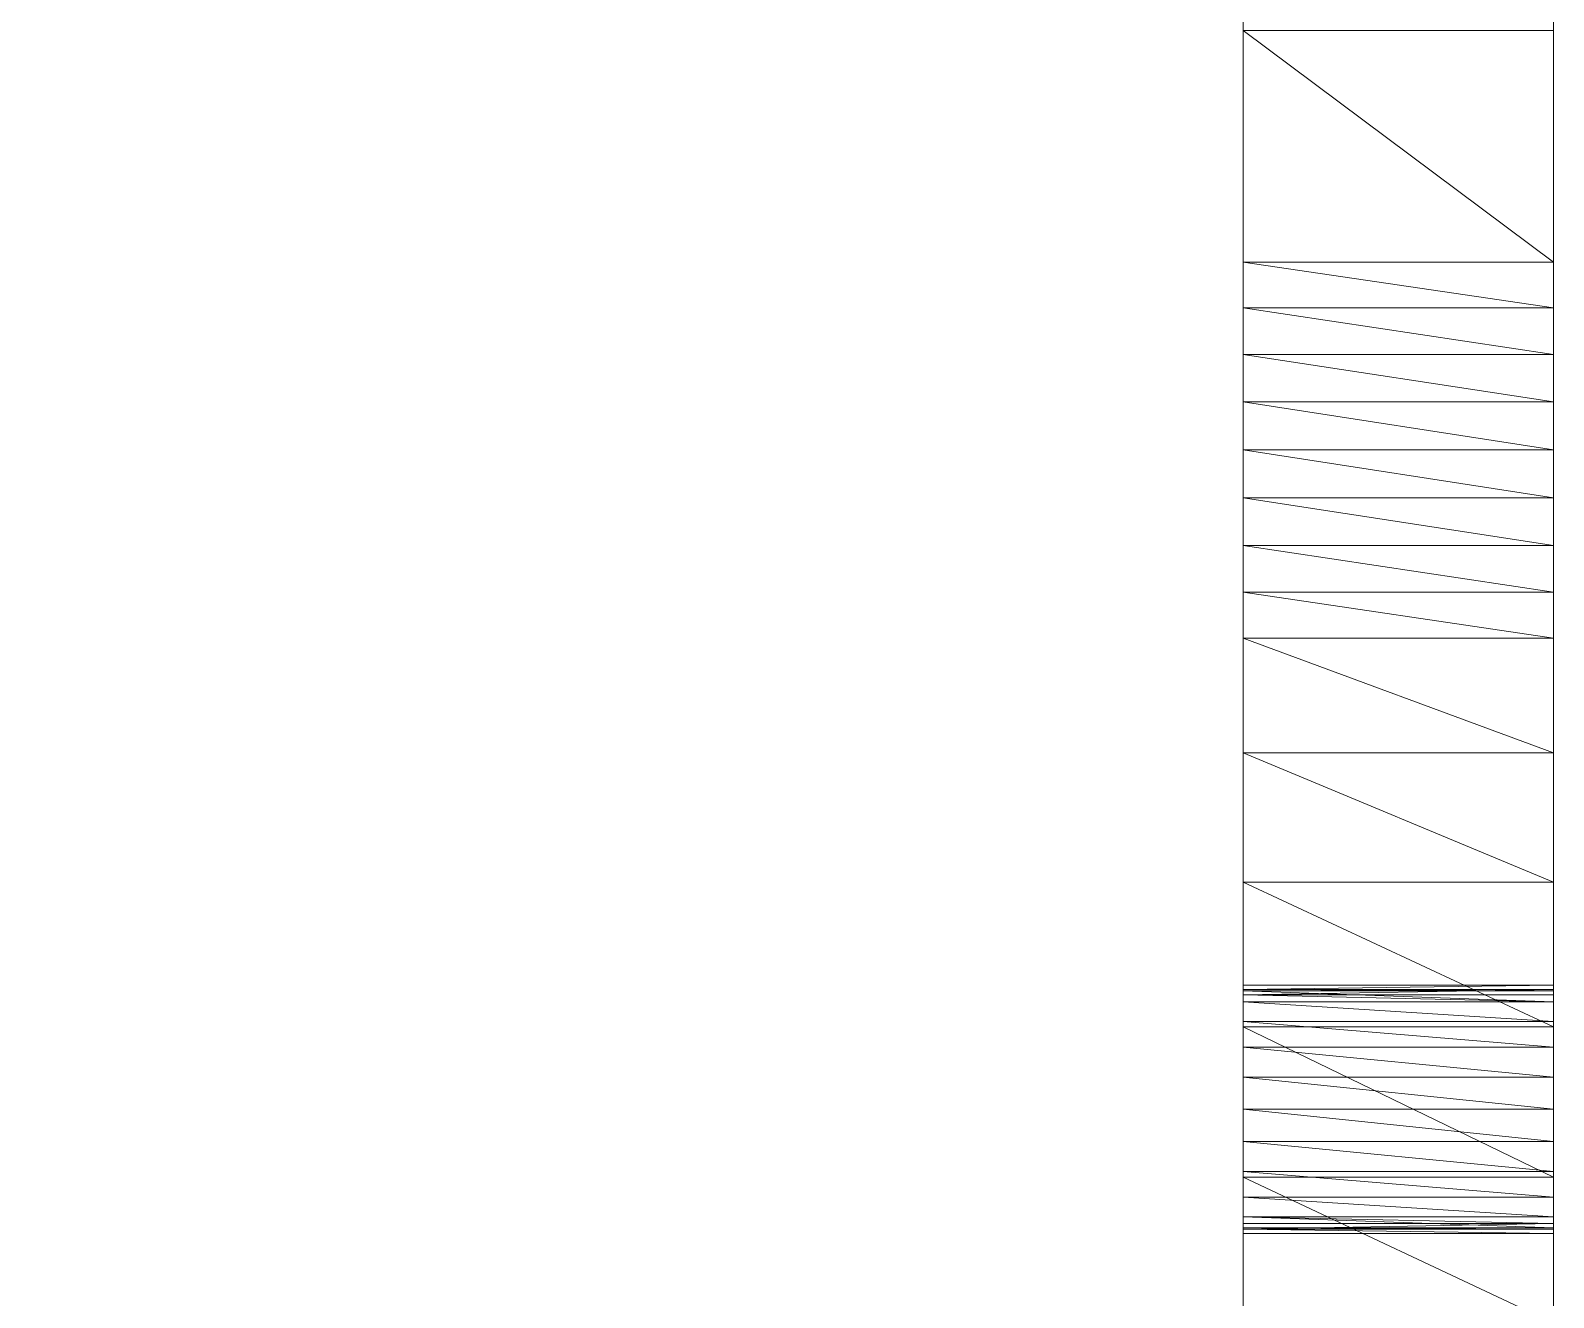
# Model space of a CAD drawing. Header units: millimetres. Extents: x -38752 to -34801, y 260924 to 263752.
# Drawn here: x -34825.54 to -34801, y 263145.71 to 263166.12 of the extents above; entities that cross this region are included whole.
import ezdxf

# ---------------------------------------------------------------- set-up
doc = ezdxf.new("R2010")
doc.units = ezdxf.units.MM
doc.layers.get('0').update_dxf_attribs({"lineweight": 9})
doc.layers.add('0.09', color=1, linetype='Continuous', lineweight=9)

msp = doc.modelspace()

# ---------------------------------------------------------------- linework, layer by layer
at = {"extrusion": (2.49184e-13, 1, -4.44089e-16)}
for p, q in [((-34800.999, 263081.554, 106.928), (-34800.999, 263331.534, 7.071)), ((-34805.999, 263312.153, 12.465), (-34805.999, 263088.193, 101.928)), ((-34800.999, 263166.124, 63.107), (-34800.999, 263166.855, 62.854)), ((-34800.999, 263166.124, 63.107), (-34805.999, 263166.124, 63.107)), ((-34805.999, 263162.388, 64.532), (-34805.999, 263166.124, 63.107)), ((-34800.999, 263162.388, 64.532), (-34800.999, 263166.124, 63.107)), ((-34800.999, 263162.388, 64.532), (-34805.999, 263162.388, 64.532)), ((-34800.999, 263161.657, 64.786), (-34805.999, 263161.657, 64.786)), ((-34800.999, 263160.905, 64.971), (-34805.999, 263160.905, 64.971)), ((-34800.999, 263160.14, 65.086), (-34805.999, 263160.14, 65.086)), ((-34800.999, 263159.368, 65.13), (-34805.999, 263159.368, 65.13)), ((-34800.999, 263158.594, 65.102), (-34805.999, 263158.594, 65.102)), ((-34800.999, 263157.827, 65.003), (-34805.999, 263157.827, 65.003)), ((-34800.999, 263157.072, 64.834), (-34805.999, 263157.072, 64.834)), ((-34800.999, 263156.335, 64.596), (-34805.999, 263156.335, 64.596)), ((-34805.999, 263156.335, 64.596), (-34805.999, 263154.488, 62.793)), ((-34800.999, 263154.488, 62.793), (-34800.999, 263156.335, 64.596)), ((-34800.999, 263154.488, 62.793), (-34805.999, 263154.488, 62.793)), ((-34800.999, 263152.404, 61.555), (-34805.999, 263152.404, 61.555)), ((-34800.999, 263150.742, 70.089), (-34805.999, 263150.742, 70.089)), ((-34800.999, 263150.674, 70.606), (-34805.999, 263150.674, 70.606)), ((-34800.999, 263150.674, 69.571), (-34805.999, 263150.674, 69.571)), ((-34800.999, 263150.652, 70.66), (-34805.999, 263150.652, 70.66)), ((-34800.999, 263150.584, 69.353), (-34805.999, 263150.584, 69.353)), ((-34800.999, 263150.474, 71.089), (-34805.999, 263150.474, 71.089)), ((-34800.999, 263150.474, 69.089), (-34805.999, 263150.474, 69.089)), ((-34800.999, 263150.156, 71.503), (-34805.999, 263150.156, 71.503)), ((-34800.999, 263150.156, 68.675), (-34805.999, 263150.156, 68.675)), ((-34800.999, 263150.071, 60.898), (-34805.999, 263150.071, 60.898)), ((-34800.999, 263149.742, 71.821), (-34805.999, 263149.742, 71.821)), ((-34800.999, 263149.742, 68.357), (-34805.999, 263149.742, 68.357)), ((-34800.999, 263149.26, 72.021), (-34805.999, 263149.26, 72.021)), ((-34800.999, 263149.26, 68.157), (-34805.999, 263149.26, 68.157)), ((-34800.999, 263148.742, 72.089), (-34805.999, 263148.742, 72.089)), ((-34800.999, 263148.742, 68.089), (-34805.999, 263148.742, 68.089)), ((-34800.999, 263148.225, 72.021), (-34805.999, 263148.225, 72.021)), ((-34800.999, 263148.225, 68.157), (-34805.999, 263148.225, 68.157)), ((-34800.999, 263147.742, 71.821), (-34805.999, 263147.742, 71.821)), ((-34800.999, 263147.742, 68.357), (-34805.999, 263147.742, 68.357)), ((-34800.999, 263147.647, 60.867), (-34805.999, 263147.647, 60.867)), ((-34800.999, 263147.328, 71.503), (-34805.999, 263147.328, 71.503)), ((-34800.999, 263147.328, 68.675), (-34805.999, 263147.328, 68.675)), ((-34800.999, 263147.01, 71.089), (-34805.999, 263147.01, 71.089)), ((-34800.999, 263147.01, 69.089), (-34805.999, 263147.01, 69.089)), ((-34800.999, 263146.901, 70.824), (-34805.999, 263146.901, 70.824)), ((-34800.999, 263146.832, 69.518), (-34805.999, 263146.832, 69.518)), ((-34800.999, 263146.81, 70.606), (-34805.999, 263146.81, 70.606)), ((-34800.999, 263146.81, 69.571), (-34805.999, 263146.81, 69.571)), ((-34800.999, 263146.742, 70.089), (-34805.999, 263146.742, 70.089))]:
    msp.add_line(p, q, dxfattribs=at)
for points in [[(-34805.999, 263162.388, 64.532), (-34805.999, 263161.657, 64.786), (-34805.999, 263160.905, 64.971), (-34805.999, 263160.14, 65.086), (-34805.999, 263159.368, 65.13), (-34805.999, 263158.594, 65.102), (-34805.999, 263157.827, 65.003), (-34805.999, 263157.072, 64.834), (-34805.999, 263156.335, 64.596)], [(-34800.999, 263162.388, 64.532), (-34800.999, 263161.657, 64.786), (-34800.999, 263160.905, 64.971), (-34800.999, 263160.14, 65.086), (-34800.999, 263159.368, 65.13), (-34800.999, 263158.594, 65.102), (-34800.999, 263157.827, 65.003), (-34800.999, 263157.072, 64.834), (-34800.999, 263156.335, 64.596)], [(-34805.999, 263154.488, 62.793), (-34805.999, 263152.404, 61.555), (-34805.999, 263150.071, 60.898), (-34805.999, 263147.647, 60.867), (-34805.999, 263145.297, 61.465)], [(-34800.999, 263154.488, 62.793), (-34800.999, 263152.404, 61.555), (-34800.999, 263150.071, 60.898), (-34800.999, 263147.647, 60.867), (-34800.999, 263145.297, 61.465)], [(-34805.999, 263149.742, 71.821), (-34805.999, 263150.156, 71.503), (-34805.999, 263150.474, 71.089), (-34805.999, 263150.652, 70.66), (-34805.999, 263150.674, 70.606), (-34805.999, 263150.742, 70.089), (-34805.999, 263150.674, 69.571), (-34805.999, 263150.584, 69.353), (-34805.999, 263150.474, 69.089), (-34805.999, 263150.156, 68.675), (-34805.999, 263149.742, 68.357), (-34805.999, 263149.26, 68.157), (-34805.999, 263148.742, 68.089), (-34805.999, 263148.225, 68.157), (-34805.999, 263147.742, 68.357), (-34805.999, 263147.328, 68.675), (-34805.999, 263147.01, 69.089), (-34805.999, 263146.832, 69.518), (-34805.999, 263146.81, 69.571), (-34805.999, 263146.742, 70.089), (-34805.999, 263146.81, 70.606), (-34805.999, 263146.901, 70.824), (-34805.999, 263147.01, 71.089), (-34805.999, 263147.328, 71.503), (-34805.999, 263147.742, 71.821), (-34805.999, 263148.225, 72.021), (-34805.999, 263148.742, 72.089), (-34805.999, 263149.26, 72.021), (-34805.999, 263149.742, 71.821)], [(-34800.999, 263147.01, 69.089), (-34800.999, 263146.832, 69.518), (-34800.999, 263146.81, 69.571), (-34800.999, 263146.742, 70.089), (-34800.999, 263146.81, 70.606), (-34800.999, 263146.901, 70.824), (-34800.999, 263147.01, 71.089), (-34800.999, 263147.328, 71.503), (-34800.999, 263147.742, 71.821), (-34800.999, 263148.225, 72.021), (-34800.999, 263148.742, 72.089), (-34800.999, 263149.26, 72.021), (-34800.999, 263149.742, 71.821), (-34800.999, 263150.156, 71.503), (-34800.999, 263150.474, 71.089), (-34800.999, 263150.652, 70.66), (-34800.999, 263150.674, 70.606), (-34800.999, 263150.742, 70.089), (-34800.999, 263150.674, 69.571), (-34800.999, 263150.584, 69.353), (-34800.999, 263150.474, 69.089), (-34800.999, 263150.156, 68.675), (-34800.999, 263149.742, 68.357), (-34800.999, 263149.26, 68.157), (-34800.999, 263148.742, 68.089), (-34800.999, 263148.225, 68.157), (-34800.999, 263147.742, 68.357), (-34800.999, 263147.328, 68.675), (-34800.999, 263147.01, 69.089)]]:
    msp.add_polyline3d(points)

# ---------------------------------------------------------------- meshes
at = {"layer": '0.09'}
mesh = msp.add_polyface(dxfattribs=at)
corners = [(-34800.999, 263124.898, 84.613), (-34800.999, 263133.588, 77.867), (-34800.999, 263134.106, 77.935), (-34800.999, 263124.898, 75.935), (-34800.999, 263133.106, 77.667), (-34800.999, 263132.692, 77.349), (-34800.999, 263132.374, 76.935), (-34800.999, 263132.264, 76.671), (-34800.999, 263132.174, 76.453), (-34800.999, 263132.106, 75.935), (-34800.999, 263132.174, 75.418), (-34800.999, 263124.915, 74.607), (-34800.999, 263132.196, 75.364), (-34800.999, 263132.374, 74.935), (-34800.999, 263132.692, 74.521), (-34800.999, 263125.572, 72.273), (-34800.999, 263133.106, 74.203), (-34800.999, 263133.588, 74.003), (-34800.999, 263134.106, 73.935), (-34800.999, 263126.811, 70.189), (-34800.999, 263148.742, 72.089), (-34800.999, 263148.225, 72.021), (-34800.999, 263147.742, 71.821), (-34800.999, 263147.328, 71.503), (-34800.999, 263147.01, 71.089), (-34800.999, 263146.901, 70.824), (-34800.999, 263146.81, 70.606), (-34800.999, 263146.742, 70.089), (-34800.999, 263128.546, 68.497), (-34800.999, 263146.81, 69.571), (-34800.999, 263146.832, 69.518), (-34800.999, 263147.01, 69.089), (-34800.999, 263147.328, 68.675), (-34800.999, 263147.742, 68.357), (-34800.999, 263130.661, 67.311), (-34800.999, 263148.225, 68.157), (-34800.999, 263148.742, 68.089), (-34800.999, 263158.594, 65.102), (-34800.999, 263159.368, 65.13), (-34800.999, 263157.827, 65.003), (-34800.999, 263157.072, 64.834), (-34800.999, 263145.297, 61.465), (-34800.999, 263156.335, 64.596), (-34800.999, 263154.488, 62.793), (-34800.999, 263152.404, 61.555), (-34800.999, 263150.071, 60.898), (-34800.999, 263147.647, 60.867), (-34800.999, 263081.554, 101.928), (-34800.999, 263331.534, 7.071), (-34800.999, 263081.554, 106.928), (-34800.999, 263134.624, 77.867), (-34800.999, 263135.106, 77.667), (-34800.999, 263135.52, 77.349), (-34800.999, 263135.838, 76.935), (-34800.999, 263149.26, 72.021), (-34800.999, 263136.016, 76.506), (-34800.999, 263136.038, 76.453), (-34800.999, 263136.106, 75.935), (-34800.999, 263136.038, 75.418), (-34800.999, 263135.948, 75.2), (-34800.999, 263135.838, 74.935), (-34800.999, 263135.52, 74.521), (-34800.999, 263135.106, 74.203), (-34800.999, 263134.624, 74.003), (-34800.999, 263149.742, 71.821), (-34800.999, 263150.156, 71.503), (-34800.999, 263150.474, 71.089), (-34800.999, 263150.652, 70.66), (-34800.999, 263150.674, 70.606), (-34800.999, 263150.742, 70.089), (-34800.999, 263150.674, 69.571), (-34800.999, 263150.584, 69.353), (-34800.999, 263150.474, 69.089), (-34800.999, 263161.657, 64.786), (-34800.999, 263150.156, 68.675), (-34800.999, 263149.742, 68.357), (-34800.999, 263149.26, 68.157), (-34800.999, 263160.905, 64.971), (-34800.999, 263160.14, 65.086), (-34800.999, 263162.388, 64.532), (-34800.999, 263166.124, 63.107), (-34800.999, 263166.855, 62.854), (-34800.999, 263314.374, 3.926), (-34800.999, 263331.534, 6.071), (-34800.999, 263356.534, 2.071), (-34800.999, 263356.534, 6.071), (-34800.999, 263319.101, 2.507), (-34800.999, 263324.017, 2.071)]
mesh.append_faces([[corners[k] for k in face] for face in [(45, 41, 46), (47, 48, 49), (83, 84, 85), (84, 86, 87)]], dxfattribs={"vtx0": -1})
mesh.append_faces([[corners[k] for k in face] for face in [(1, 3, 4), (4, 3, 5), (5, 3, 6), (6, 3, 7), (7, 3, 8), (8, 3, 9), (9, 3, 10), (10, 11, 12), (12, 11, 13), (13, 11, 14), (14, 15, 16), (16, 15, 17), (17, 15, 18), (19, 20, 15), (20, 19, 21), (21, 19, 22), (22, 19, 23), (23, 19, 24), (24, 19, 25), (25, 19, 26), (26, 19, 27), (27, 28, 29), (29, 28, 30), (30, 28, 31), (31, 28, 32), (32, 28, 33), (33, 34, 35), (35, 34, 36), (37, 34, 39), (39, 34, 40), (40, 41, 42), (42, 41, 43), (43, 41, 44), (44, 41, 45), (50, 0, 2), (54, 63, 20), (73, 36, 77), (77, 36, 78), (78, 34, 38), (48, 82, 83)]], dxfattribs={"vtx0": -1, "vtx1": -1})
mesh.append_faces([[corners[k] for k in face] for face in [(48, 0, 50), (48, 53, 54), (20, 18, 15), (48, 72, 73), (78, 36, 34), (84, 83, 82)]], dxfattribs={"vtx0": -1, "vtx1": -1, "vtx2": -1})
mesh.append_faces([[corners[k] for k in face] for face in [(0, 1, 2), (1, 0, 3), (10, 3, 11), (14, 11, 15), (27, 19, 28), (33, 28, 34), (34, 37, 38), (40, 34, 41), (48, 47, 0), (48, 50, 51), (48, 51, 52), (48, 52, 53), (54, 53, 55), (54, 55, 56), (54, 56, 57), (54, 57, 58), (54, 58, 59), (54, 59, 60), (54, 60, 61), (54, 61, 62), (54, 62, 63), (20, 63, 18), (48, 54, 64), (48, 64, 65), (48, 65, 66), (48, 66, 67), (48, 67, 68), (48, 68, 69), (48, 69, 70), (48, 70, 71), (48, 71, 72), (73, 72, 74), (73, 74, 75), (73, 75, 76), (73, 76, 36), (48, 73, 79), (48, 79, 80), (48, 80, 81), (48, 81, 82), (84, 82, 86)]], dxfattribs={"vtx0": -1, "vtx2": -1})
mesh = msp.add_polyface(dxfattribs=at)
corners = [(-34891.374, 263301.92, 101.928), (-34805.999, 263312.153, 12.465), (-34805.999, 263088.193, 101.928), (-34898.785, 263320.472, 101.928), (-34825.999, 263320.833, 28.998), (-34900.994, 263331.534, 99.718), (-34825.999, 263331.534, 24.723)]
mesh.append_faces([[corners[k] for k in face] for face in [(0, 1, 2), (4, 5, 6)]], dxfattribs={"vtx0": -1})
mesh.append_faces([[corners[k] for k in face] for face in [(1, 3, 4)]], dxfattribs={"vtx0": -1, "vtx1": -1})
mesh.append_faces([[corners[k] for k in face] for face in [(1, 0, 3), (4, 3, 5)]], dxfattribs={"vtx0": -1, "vtx2": -1})
mesh = msp.add_polyface(dxfattribs=at)
corners = [(-34800.999, 263331.534, 7.071), (-34900.856, 263331.534, 106.928), (-34800.999, 263081.554, 106.928)]
mesh.append_faces([[corners[k] for k in face] for face in [(0, 1, 2)]])
mesh = msp.add_polyface(dxfattribs=at)
corners = [(-34900.856, 263331.534, 106.928), (-34900.856, 263081.554, 106.928), (-34800.999, 263081.554, 106.928)]
mesh.append_faces([[corners[k] for k in face] for face in [(0, 1, 2)]])
mesh = msp.add_polyface(dxfattribs=at)
corners = [(-34898.785, 263320.472, 101.928), (-34805.999, 263081.554, 101.928), (-34898.785, 263081.554, 101.928), (-34891.374, 263301.92, 101.928), (-34805.999, 263088.193, 101.928)]
mesh.append_faces([[corners[k] for k in face] for face in [(0, 1, 2), (1, 3, 4)]], dxfattribs={"vtx0": -1})
mesh.append_faces([[corners[k] for k in face] for face in [(1, 0, 3)]], dxfattribs={"vtx0": -1, "vtx2": -1})
mesh = msp.add_polyface(dxfattribs=at)
corners = [(-34805.999, 263148.742, 72.089), (-34805.999, 263126.811, 70.189), (-34805.999, 263125.572, 72.273), (-34805.999, 263148.225, 72.021), (-34805.999, 263147.742, 71.821), (-34805.999, 263147.328, 71.503), (-34805.999, 263147.01, 71.089), (-34805.999, 263146.901, 70.824), (-34805.999, 263146.81, 70.606), (-34805.999, 263146.742, 70.089), (-34805.999, 263128.546, 68.497), (-34805.999, 263146.81, 69.571), (-34805.999, 263146.832, 69.518), (-34805.999, 263147.01, 69.089), (-34805.999, 263147.328, 68.675), (-34805.999, 263147.742, 68.357), (-34805.999, 263130.661, 67.311), (-34805.999, 263148.225, 68.157), (-34805.999, 263148.742, 68.089), (-34805.999, 263124.898, 84.613), (-34805.999, 263133.588, 77.867), (-34805.999, 263124.898, 75.935), (-34805.999, 263134.106, 77.935), (-34805.999, 263133.106, 77.667), (-34805.999, 263132.692, 77.349), (-34805.999, 263132.374, 76.935), (-34805.999, 263132.264, 76.671), (-34805.999, 263132.174, 76.453), (-34805.999, 263132.106, 75.935), (-34805.999, 263132.174, 75.418), (-34805.999, 263124.915, 74.607), (-34805.999, 263132.196, 75.364), (-34805.999, 263132.374, 74.935), (-34805.999, 263132.692, 74.521), (-34805.999, 263133.106, 74.203), (-34805.999, 263133.588, 74.003), (-34805.999, 263134.106, 73.935), (-34805.999, 263312.153, 12.465), (-34805.999, 263081.554, 101.928), (-34805.999, 263088.193, 101.928), (-34805.999, 263134.624, 77.867), (-34805.999, 263135.106, 77.667), (-34805.999, 263135.52, 77.349), (-34805.999, 263135.838, 76.935), (-34805.999, 263149.26, 72.021), (-34805.999, 263136.016, 76.506), (-34805.999, 263136.038, 76.453), (-34805.999, 263136.106, 75.935), (-34805.999, 263136.038, 75.418), (-34805.999, 263135.948, 75.2), (-34805.999, 263135.838, 74.935), (-34805.999, 263135.52, 74.521), (-34805.999, 263135.106, 74.203), (-34805.999, 263134.624, 74.003), (-34805.999, 263149.742, 71.821), (-34805.999, 263150.156, 71.503), (-34805.999, 263150.474, 71.089), (-34805.999, 263150.652, 70.66), (-34805.999, 263150.674, 70.606), (-34805.999, 263150.742, 70.089), (-34805.999, 263150.674, 69.571), (-34805.999, 263150.584, 69.353), (-34805.999, 263150.474, 69.089), (-34805.999, 263162.388, 64.532), (-34805.999, 263161.657, 64.786), (-34805.999, 263150.156, 68.675), (-34805.999, 263149.742, 68.357), (-34805.999, 263149.26, 68.157), (-34805.999, 263160.905, 64.971), (-34805.999, 263160.14, 65.086), (-34805.999, 263159.368, 65.13), (-34805.999, 263166.124, 63.107), (-34805.999, 263166.855, 62.854), (-34805.999, 263314.374, 3.926), (-34805.999, 263313.074, 8.926), (-34805.999, 263157.072, 64.834), (-34805.999, 263145.297, 61.465), (-34805.999, 263157.827, 65.003), (-34805.999, 263158.594, 65.102), (-34805.999, 263156.335, 64.596), (-34805.999, 263154.488, 62.793), (-34805.999, 263152.404, 61.555), (-34805.999, 263150.071, 60.898), (-34805.999, 263147.647, 60.867)]
mesh.append_faces([[corners[k] for k in face] for face in [(37, 38, 39), (73, 37, 74), (76, 82, 83)]], dxfattribs={"vtx0": -1})
mesh.append_faces([[corners[k] for k in face] for face in [(1, 9, 10), (10, 15, 16), (19, 20, 21), (20, 19, 22), (21, 29, 30), (30, 33, 2), (38, 37, 19), (40, 37, 41), (41, 37, 42), (42, 37, 43), (43, 44, 45), (45, 44, 46), (46, 44, 47), (47, 44, 48), (48, 44, 49), (49, 44, 50), (50, 44, 51), (51, 44, 52), (52, 44, 53), (53, 0, 36), (44, 37, 54), (54, 37, 55), (55, 37, 56), (56, 37, 57), (57, 37, 58), (58, 37, 59), (59, 37, 60), (60, 37, 61), (61, 37, 62), (62, 64, 65), (65, 64, 66), (66, 64, 67), (67, 64, 18), (63, 37, 71), (71, 37, 72), (72, 37, 73), (16, 75, 76), (75, 16, 77), (77, 16, 78), (78, 16, 70)]], dxfattribs={"vtx0": -1, "vtx1": -1})
mesh.append_faces([[corners[k] for k in face] for face in [(19, 37, 40), (43, 37, 44), (36, 0, 2), (62, 37, 63), (18, 69, 16)]], dxfattribs={"vtx0": -1, "vtx1": -1, "vtx2": -1})
mesh.append_faces([[corners[k] for k in face] for face in [(0, 1, 2), (1, 0, 3), (1, 3, 4), (1, 4, 5), (1, 5, 6), (1, 6, 7), (1, 7, 8), (1, 8, 9), (10, 9, 11), (10, 11, 12), (10, 12, 13), (10, 13, 14), (10, 14, 15), (16, 15, 17), (16, 17, 18), (21, 20, 23), (21, 23, 24), (21, 24, 25), (21, 25, 26), (21, 26, 27), (21, 27, 28), (21, 28, 29), (30, 29, 31), (30, 31, 32), (30, 32, 33), (2, 33, 34), (2, 34, 35), (2, 35, 36), (19, 40, 22), (53, 44, 0), (62, 63, 64), (18, 64, 68), (18, 68, 69), (16, 69, 70), (76, 75, 79), (76, 79, 80), (76, 80, 81), (76, 81, 82)]], dxfattribs={"vtx0": -1, "vtx2": -1})
mesh = msp.add_polyface(dxfattribs=at)
corners = [(-34805.999, 263166.124, 63.107), (-34800.999, 263162.388, 64.532), (-34805.999, 263162.388, 64.532), (-34800.999, 263166.124, 63.107)]
mesh.append_faces([[corners[k] for k in face] for face in [(0, 1, 2), (1, 0, 3)]], dxfattribs={"vtx0": -1})
mesh = msp.add_polyface(dxfattribs=at)
corners = [(-34805.999, 263162.388, 64.532), (-34800.999, 263161.657, 64.786), (-34805.999, 263161.657, 64.786), (-34800.999, 263162.388, 64.532)]
mesh.append_faces([[corners[k] for k in face] for face in [(0, 1, 2), (1, 0, 3)]], dxfattribs={"vtx0": -1})
mesh = msp.add_polyface(dxfattribs=at)
corners = [(-34805.999, 263161.657, 64.786), (-34800.999, 263160.905, 64.971), (-34805.999, 263160.905, 64.971), (-34800.999, 263161.657, 64.786)]
mesh.append_faces([[corners[k] for k in face] for face in [(0, 1, 2), (1, 0, 3)]], dxfattribs={"vtx0": -1})
mesh = msp.add_polyface(dxfattribs=at)
corners = [(-34805.999, 263160.905, 64.971), (-34800.999, 263160.14, 65.086), (-34805.999, 263160.14, 65.086), (-34800.999, 263160.905, 64.971)]
mesh.append_faces([[corners[k] for k in face] for face in [(0, 1, 2), (1, 0, 3)]], dxfattribs={"vtx0": -1})
mesh = msp.add_polyface(dxfattribs=at)
corners = [(-34805.999, 263160.14, 65.086), (-34800.999, 263159.368, 65.13), (-34805.999, 263159.368, 65.13), (-34800.999, 263160.14, 65.086)]
mesh.append_faces([[corners[k] for k in face] for face in [(0, 1, 2), (1, 0, 3)]], dxfattribs={"vtx0": -1})
mesh = msp.add_polyface(dxfattribs=at)
corners = [(-34805.999, 263159.368, 65.13), (-34800.999, 263158.594, 65.102), (-34805.999, 263158.594, 65.102), (-34800.999, 263159.368, 65.13)]
mesh.append_faces([[corners[k] for k in face] for face in [(0, 1, 2), (1, 0, 3)]], dxfattribs={"vtx0": -1})
mesh = msp.add_polyface(dxfattribs=at)
corners = [(-34805.999, 263158.594, 65.102), (-34800.999, 263157.827, 65.003), (-34805.999, 263157.827, 65.003), (-34800.999, 263158.594, 65.102)]
mesh.append_faces([[corners[k] for k in face] for face in [(0, 1, 2), (1, 0, 3)]], dxfattribs={"vtx0": -1})
mesh = msp.add_polyface(dxfattribs=at)
corners = [(-34805.999, 263157.827, 65.003), (-34800.999, 263157.072, 64.834), (-34805.999, 263157.072, 64.834), (-34800.999, 263157.827, 65.003)]
mesh.append_faces([[corners[k] for k in face] for face in [(0, 1, 2), (1, 0, 3)]], dxfattribs={"vtx0": -1})
mesh = msp.add_polyface(dxfattribs=at)
corners = [(-34805.999, 263157.072, 64.834), (-34800.999, 263156.335, 64.596), (-34805.999, 263156.335, 64.596), (-34800.999, 263157.072, 64.834)]
mesh.append_faces([[corners[k] for k in face] for face in [(0, 1, 2), (1, 0, 3)]], dxfattribs={"vtx0": -1})
mesh = msp.add_polyface(dxfattribs=at)
corners = [(-34805.999, 263156.335, 64.596), (-34800.999, 263154.488, 62.793), (-34805.999, 263154.488, 62.793), (-34800.999, 263156.335, 64.596)]
mesh.append_faces([[corners[k] for k in face] for face in [(0, 1, 2), (1, 0, 3)]], dxfattribs={"vtx0": -1})
mesh = msp.add_polyface(dxfattribs=at)
corners = [(-34805.999, 263154.488, 62.793), (-34800.999, 263152.404, 61.555), (-34805.999, 263152.404, 61.555), (-34800.999, 263154.488, 62.793)]
mesh.append_faces([[corners[k] for k in face] for face in [(0, 1, 2), (1, 0, 3)]], dxfattribs={"vtx0": -1})
mesh = msp.add_polyface(dxfattribs=at)
corners = [(-34805.999, 263152.404, 61.555), (-34800.999, 263150.071, 60.898), (-34805.999, 263150.071, 60.898), (-34800.999, 263152.404, 61.555)]
mesh.append_faces([[corners[k] for k in face] for face in [(0, 1, 2), (1, 0, 3)]], dxfattribs={"vtx0": -1})
mesh = msp.add_polyface(dxfattribs=at)
corners = [(-34800.999, 263150.742, 70.089), (-34805.999, 263150.674, 70.606), (-34805.999, 263150.742, 70.089), (-34800.999, 263150.674, 70.606)]
mesh.append_faces([[corners[k] for k in face] for face in [(0, 1, 2), (1, 0, 3)]], dxfattribs={"vtx0": -1})
mesh = msp.add_polyface(dxfattribs=at)
corners = [(-34805.999, 263150.674, 69.571), (-34800.999, 263150.742, 70.089), (-34805.999, 263150.742, 70.089), (-34800.999, 263150.674, 69.571)]
mesh.append_faces([[corners[k] for k in face] for face in [(0, 1, 2), (1, 0, 3)]], dxfattribs={"vtx0": -1})
mesh = msp.add_polyface(dxfattribs=at)
corners = [(-34805.999, 263150.584, 69.353), (-34800.999, 263150.674, 69.571), (-34805.999, 263150.674, 69.571), (-34800.999, 263150.584, 69.353)]
mesh.append_faces([[corners[k] for k in face] for face in [(0, 1, 2), (1, 0, 3)]], dxfattribs={"vtx0": -1})
mesh = msp.add_polyface(dxfattribs=at)
corners = [(-34805.999, 263150.674, 70.606), (-34800.999, 263150.652, 70.66), (-34805.999, 263150.652, 70.66), (-34800.999, 263150.674, 70.606)]
mesh.append_faces([[corners[k] for k in face] for face in [(0, 1, 2), (1, 0, 3)]], dxfattribs={"vtx0": -1})
mesh = msp.add_polyface(dxfattribs=at)
corners = [(-34805.999, 263150.652, 70.66), (-34800.999, 263150.474, 71.089), (-34805.999, 263150.474, 71.089), (-34800.999, 263150.652, 70.66)]
mesh.append_faces([[corners[k] for k in face] for face in [(0, 1, 2), (1, 0, 3)]], dxfattribs={"vtx0": -1})
mesh = msp.add_polyface(dxfattribs=at)
corners = [(-34800.999, 263150.474, 69.089), (-34805.999, 263150.584, 69.353), (-34805.999, 263150.474, 69.089), (-34800.999, 263150.584, 69.353)]
mesh.append_faces([[corners[k] for k in face] for face in [(0, 1, 2), (1, 0, 3)]], dxfattribs={"vtx0": -1})
mesh = msp.add_polyface(dxfattribs=at)
corners = [(-34805.999, 263150.474, 71.089), (-34800.999, 263150.156, 71.503), (-34805.999, 263150.156, 71.503), (-34800.999, 263150.474, 71.089)]
mesh.append_faces([[corners[k] for k in face] for face in [(0, 1, 2), (1, 0, 3)]], dxfattribs={"vtx0": -1})
mesh = msp.add_polyface(dxfattribs=at)
corners = [(-34800.999, 263150.156, 68.675), (-34805.999, 263150.474, 69.089), (-34805.999, 263150.156, 68.675), (-34800.999, 263150.474, 69.089)]
mesh.append_faces([[corners[k] for k in face] for face in [(0, 1, 2), (1, 0, 3)]], dxfattribs={"vtx0": -1})
mesh = msp.add_polyface(dxfattribs=at)
corners = [(-34805.999, 263150.156, 71.503), (-34800.999, 263149.742, 71.821), (-34805.999, 263149.742, 71.821), (-34800.999, 263150.156, 71.503)]
mesh.append_faces([[corners[k] for k in face] for face in [(0, 1, 2), (1, 0, 3)]], dxfattribs={"vtx0": -1})
mesh = msp.add_polyface(dxfattribs=at)
corners = [(-34800.999, 263149.742, 68.357), (-34805.999, 263150.156, 68.675), (-34805.999, 263149.742, 68.357), (-34800.999, 263150.156, 68.675)]
mesh.append_faces([[corners[k] for k in face] for face in [(0, 1, 2), (1, 0, 3)]], dxfattribs={"vtx0": -1})
mesh = msp.add_polyface(dxfattribs=at)
corners = [(-34805.999, 263150.071, 60.898), (-34800.999, 263147.647, 60.867), (-34805.999, 263147.647, 60.867), (-34800.999, 263150.071, 60.898)]
mesh.append_faces([[corners[k] for k in face] for face in [(0, 1, 2), (1, 0, 3)]], dxfattribs={"vtx0": -1})
mesh = msp.add_polyface(dxfattribs=at)
corners = [(-34805.999, 263149.742, 71.821), (-34800.999, 263149.26, 72.021), (-34805.999, 263149.26, 72.021), (-34800.999, 263149.742, 71.821)]
mesh.append_faces([[corners[k] for k in face] for face in [(0, 1, 2), (1, 0, 3)]], dxfattribs={"vtx0": -1})
mesh = msp.add_polyface(dxfattribs=at)
corners = [(-34800.999, 263149.26, 68.157), (-34805.999, 263149.742, 68.357), (-34805.999, 263149.26, 68.157), (-34800.999, 263149.742, 68.357)]
mesh.append_faces([[corners[k] for k in face] for face in [(0, 1, 2), (1, 0, 3)]], dxfattribs={"vtx0": -1})
mesh = msp.add_polyface(dxfattribs=at)
corners = [(-34805.999, 263149.26, 72.021), (-34800.999, 263148.742, 72.089), (-34805.999, 263148.742, 72.089), (-34800.999, 263149.26, 72.021)]
mesh.append_faces([[corners[k] for k in face] for face in [(0, 1, 2), (1, 0, 3)]], dxfattribs={"vtx0": -1})
mesh = msp.add_polyface(dxfattribs=at)
corners = [(-34800.999, 263148.742, 68.089), (-34805.999, 263149.26, 68.157), (-34805.999, 263148.742, 68.089), (-34800.999, 263149.26, 68.157)]
mesh.append_faces([[corners[k] for k in face] for face in [(0, 1, 2), (1, 0, 3)]], dxfattribs={"vtx0": -1})
mesh = msp.add_polyface(dxfattribs=at)
corners = [(-34805.999, 263148.742, 72.089), (-34800.999, 263148.225, 72.021), (-34805.999, 263148.225, 72.021), (-34800.999, 263148.742, 72.089)]
mesh.append_faces([[corners[k] for k in face] for face in [(0, 1, 2), (1, 0, 3)]], dxfattribs={"vtx0": -1})
mesh = msp.add_polyface(dxfattribs=at)
corners = [(-34800.999, 263148.225, 68.157), (-34805.999, 263148.742, 68.089), (-34805.999, 263148.225, 68.157), (-34800.999, 263148.742, 68.089)]
mesh.append_faces([[corners[k] for k in face] for face in [(0, 1, 2), (1, 0, 3)]], dxfattribs={"vtx0": -1})
mesh = msp.add_polyface(dxfattribs=at)
corners = [(-34805.999, 263148.225, 72.021), (-34800.999, 263147.742, 71.821), (-34805.999, 263147.742, 71.821), (-34800.999, 263148.225, 72.021)]
mesh.append_faces([[corners[k] for k in face] for face in [(0, 1, 2), (1, 0, 3)]], dxfattribs={"vtx0": -1})
mesh = msp.add_polyface(dxfattribs=at)
corners = [(-34800.999, 263147.742, 68.357), (-34805.999, 263148.225, 68.157), (-34805.999, 263147.742, 68.357), (-34800.999, 263148.225, 68.157)]
mesh.append_faces([[corners[k] for k in face] for face in [(0, 1, 2), (1, 0, 3)]], dxfattribs={"vtx0": -1})
mesh = msp.add_polyface(dxfattribs=at)
corners = [(-34805.999, 263147.742, 71.821), (-34800.999, 263147.328, 71.503), (-34805.999, 263147.328, 71.503), (-34800.999, 263147.742, 71.821)]
mesh.append_faces([[corners[k] for k in face] for face in [(0, 1, 2), (1, 0, 3)]], dxfattribs={"vtx0": -1})
mesh = msp.add_polyface(dxfattribs=at)
corners = [(-34800.999, 263147.328, 68.675), (-34805.999, 263147.742, 68.357), (-34805.999, 263147.328, 68.675), (-34800.999, 263147.742, 68.357)]
mesh.append_faces([[corners[k] for k in face] for face in [(0, 1, 2), (1, 0, 3)]], dxfattribs={"vtx0": -1})
mesh = msp.add_polyface(dxfattribs=at)
corners = [(-34805.999, 263147.647, 60.867), (-34800.999, 263145.297, 61.465), (-34805.999, 263145.297, 61.465), (-34800.999, 263147.647, 60.867)]
mesh.append_faces([[corners[k] for k in face] for face in [(0, 1, 2), (1, 0, 3)]], dxfattribs={"vtx0": -1})
mesh = msp.add_polyface(dxfattribs=at)
corners = [(-34805.999, 263147.328, 71.503), (-34800.999, 263147.01, 71.089), (-34805.999, 263147.01, 71.089), (-34800.999, 263147.328, 71.503)]
mesh.append_faces([[corners[k] for k in face] for face in [(0, 1, 2), (1, 0, 3)]], dxfattribs={"vtx0": -1})
mesh = msp.add_polyface(dxfattribs=at)
corners = [(-34800.999, 263147.01, 69.089), (-34805.999, 263147.328, 68.675), (-34805.999, 263147.01, 69.089), (-34800.999, 263147.328, 68.675)]
mesh.append_faces([[corners[k] for k in face] for face in [(0, 1, 2), (1, 0, 3)]], dxfattribs={"vtx0": -1})
mesh = msp.add_polyface(dxfattribs=at)
corners = [(-34805.999, 263147.01, 71.089), (-34800.999, 263146.901, 70.824), (-34805.999, 263146.901, 70.824), (-34800.999, 263147.01, 71.089)]
mesh.append_faces([[corners[k] for k in face] for face in [(0, 1, 2), (1, 0, 3)]], dxfattribs={"vtx0": -1})
mesh = msp.add_polyface(dxfattribs=at)
corners = [(-34800.999, 263146.832, 69.518), (-34805.999, 263147.01, 69.089), (-34805.999, 263146.832, 69.518), (-34800.999, 263147.01, 69.089)]
mesh.append_faces([[corners[k] for k in face] for face in [(0, 1, 2), (1, 0, 3)]], dxfattribs={"vtx0": -1})
mesh = msp.add_polyface(dxfattribs=at)
corners = [(-34800.999, 263146.901, 70.824), (-34805.999, 263146.81, 70.606), (-34805.999, 263146.901, 70.824), (-34800.999, 263146.81, 70.606)]
mesh.append_faces([[corners[k] for k in face] for face in [(0, 1, 2), (1, 0, 3)]], dxfattribs={"vtx0": -1})
mesh = msp.add_polyface(dxfattribs=at)
corners = [(-34800.999, 263146.81, 69.571), (-34805.999, 263146.832, 69.518), (-34805.999, 263146.81, 69.571), (-34800.999, 263146.832, 69.518)]
mesh.append_faces([[corners[k] for k in face] for face in [(0, 1, 2), (1, 0, 3)]], dxfattribs={"vtx0": -1})
mesh = msp.add_polyface(dxfattribs=at)
corners = [(-34805.999, 263146.81, 70.606), (-34800.999, 263146.742, 70.089), (-34805.999, 263146.742, 70.089), (-34800.999, 263146.81, 70.606)]
mesh.append_faces([[corners[k] for k in face] for face in [(0, 1, 2), (1, 0, 3)]], dxfattribs={"vtx0": -1})
mesh = msp.add_polyface(dxfattribs=at)
corners = [(-34800.999, 263146.742, 70.089), (-34805.999, 263146.81, 69.571), (-34805.999, 263146.742, 70.089), (-34800.999, 263146.81, 69.571)]
mesh.append_faces([[corners[k] for k in face] for face in [(0, 1, 2), (1, 0, 3)]], dxfattribs={"vtx0": -1})

doc.saveas('drawing.dxf')
